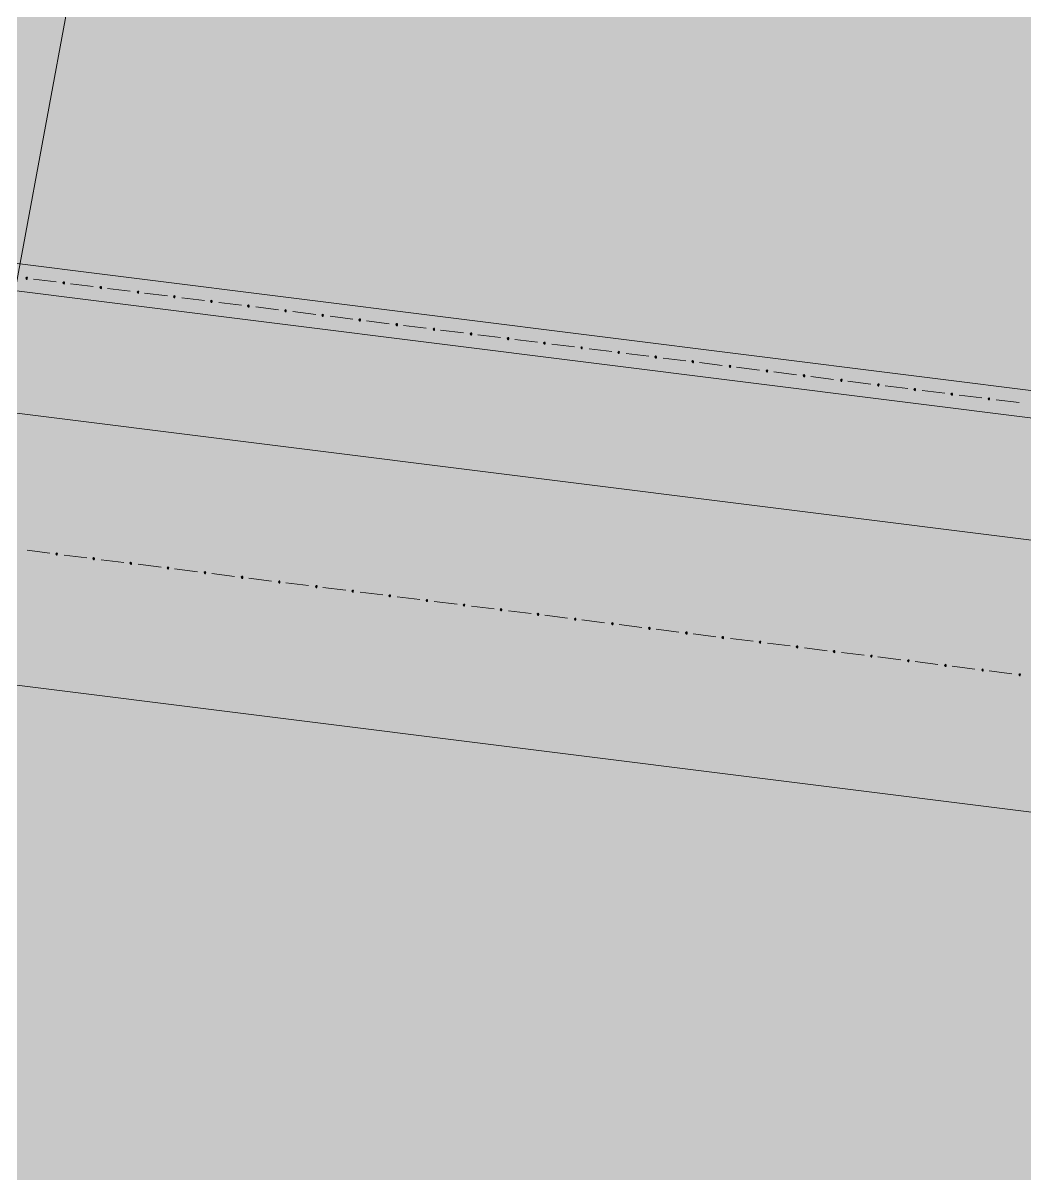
# Model space of a CAD drawing. Header units: metres. Extents: x -4 to 509425, y 7549 to 4732445.
# Drawn here: x 476036.91 to 476048.03, y 4719782.78 to 4719795.56 of the extents above; entities that cross this region are included whole.
import ezdxf

# ---------------------------------------------------------------- set-up
doc = ezdxf.new("R2010")
doc.units = ezdxf.units.M
doc.header["$LTSCALE"] = 0.01
doc.header["$MEASUREMENT"] = 0
doc.linetypes.add('DASHDOT', pattern=[1, 0.5, -0.25, 0, -0.25])
doc.layers.get('0').update_dxf_attribs({"lineweight": 0})
for name, color, linetype in [('_SUBESTACIÓN', 1, 'Continuous'), ('AFECTACION', 7, 'Continuous'), ('NUDO GAROÑA', 211, 'Continuous'), ('SUBESTACION LA VID', 253, 'Continuous')]:
    doc.layers.add(name, color=color, linetype=linetype)
doc.layers.add('Dist. Explosiva (Arbolado)', color=68, linetype='Continuous', lineweight=0)
doc.layers.add('Zona No Edificación', color=250, linetype='Continuous', lineweight=0)

# ---------------------------------------------------------------- blocks, each defined once
blk = doc.blocks.new('A$Cfff6051d')
at = {"layer": 'SUBESTACION LA VID', "transparency": 33554687}
h = blk.add_hatch(color=256, dxfattribs=at)
h.dxf.hatch_style = 2
h.paths.add_polyline_path([(476036.962, 4719792.722), (476036.963, 4719792.73), (476036.955, 4719792.731), (476036.945, 4719792.724), (476036.952, 4719792.714), (476036.961, 4719792.713)])
h = blk.add_hatch(color=256, dxfattribs=at)
h.dxf.hatch_style = 2
h.paths.add_polyline_path([(476037.374, 4719792.67), (476037.375, 4719792.678), (476037.366, 4719792.679), (476037.357, 4719792.672), (476037.364, 4719792.663), (476037.372, 4719792.662)])
h = blk.add_hatch(color=256, dxfattribs=at)
h.dxf.hatch_style = 2
h.paths.add_polyline_path([(476037.785, 4719792.618), (476037.786, 4719792.627), (476037.778, 4719792.628), (476037.768, 4719792.621), (476037.776, 4719792.611), (476037.784, 4719792.61)])
h = blk.add_hatch(color=256, dxfattribs=at)
h.dxf.hatch_style = 2
h.paths.add_polyline_path([(476038.197, 4719792.567), (476038.198, 4719792.575), (476038.189, 4719792.576), (476038.18, 4719792.569), (476038.187, 4719792.559), (476038.196, 4719792.558)])
h = blk.add_hatch(color=256, dxfattribs=at)
h.dxf.hatch_style = 2
h.paths.add_polyline_path([(476038.6, 4719792.516), (476038.601, 4719792.525), (476038.593, 4719792.526), (476038.583, 4719792.518), (476038.591, 4719792.509), (476038.599, 4719792.508)])
h = blk.add_hatch(color=256, dxfattribs=at)
h.dxf.hatch_style = 2
h.paths.add_polyline_path([(476039.012, 4719792.465), (476039.013, 4719792.473), (476039.004, 4719792.474), (476038.995, 4719792.467), (476039.002, 4719792.457), (476039.011, 4719792.456)])
h = blk.add_hatch(color=256, dxfattribs=at)
h.dxf.hatch_style = 2
h.paths.add_polyline_path([(476039.423, 4719792.413), (476039.424, 4719792.421), (476039.416, 4719792.423), (476039.406, 4719792.415), (476039.414, 4719792.406), (476039.422, 4719792.405)])
h = blk.add_hatch(color=256, dxfattribs=at)
h.dxf.hatch_style = 2
h.paths.add_polyline_path([(476039.835, 4719792.361), (476039.836, 4719792.37), (476039.827, 4719792.371), (476039.818, 4719792.364), (476039.825, 4719792.354), (476039.834, 4719792.353)])
h = blk.add_hatch(color=256, dxfattribs=at)
h.dxf.hatch_style = 2
h.paths.add_polyline_path([(476040.246, 4719792.31), (476040.247, 4719792.318), (476040.239, 4719792.319), (476040.23, 4719792.312), (476040.237, 4719792.302), (476040.245, 4719792.301)])
h = blk.add_hatch(color=256, dxfattribs=at)
h.dxf.hatch_style = 2
h.paths.add_polyline_path([(476040.658, 4719792.258), (476040.659, 4719792.267), (476040.651, 4719792.268), (476040.641, 4719792.26), (476040.649, 4719792.251), (476040.657, 4719792.25)])
h = blk.add_hatch(color=256, dxfattribs=at)
h.dxf.hatch_style = 2
h.paths.add_polyline_path([(476041.07, 4719792.207), (476041.071, 4719792.215), (476041.062, 4719792.216), (476041.053, 4719792.209), (476041.06, 4719792.199), (476041.069, 4719792.198)])
h = blk.add_hatch(color=256, dxfattribs=at)
h.dxf.hatch_style = 2
h.paths.add_polyline_path([(476041.481, 4719792.155), (476041.482, 4719792.163), (476041.474, 4719792.164), (476041.464, 4719792.157), (476041.472, 4719792.148), (476041.48, 4719792.147)])
h = blk.add_hatch(color=256, dxfattribs=at)
h.dxf.hatch_style = 2
h.paths.add_polyline_path([(476041.893, 4719792.103), (476041.894, 4719792.112), (476041.886, 4719792.113), (476041.876, 4719792.106), (476041.883, 4719792.096), (476041.892, 4719792.095)])
h = blk.add_hatch(color=256, dxfattribs=at)
h.dxf.hatch_style = 2
h.paths.add_polyline_path([(476042.305, 4719792.052), (476042.306, 4719792.06), (476042.297, 4719792.061), (476042.288, 4719792.054), (476042.295, 4719792.044), (476042.303, 4719792.043)])
h = blk.add_hatch(color=256, dxfattribs=at)
h.dxf.hatch_style = 2
h.paths.add_polyline_path([(476042.708, 4719792.001), (476042.709, 4719792.01), (476042.7, 4719792.011), (476042.691, 4719792.003), (476042.698, 4719791.994), (476042.707, 4719791.993)])
h = blk.add_hatch(color=256, dxfattribs=at)
h.dxf.hatch_style = 2
h.paths.add_polyline_path([(476043.119, 4719791.95), (476043.12, 4719791.958), (476043.112, 4719791.959), (476043.103, 4719791.952), (476043.11, 4719791.942), (476043.118, 4719791.941)])
h = blk.add_hatch(color=256, dxfattribs=at)
h.dxf.hatch_style = 2
h.paths.add_polyline_path([(476043.531, 4719791.898), (476043.532, 4719791.906), (476043.524, 4719791.908), (476043.514, 4719791.9), (476043.522, 4719791.891), (476043.53, 4719791.89)])
h = blk.add_hatch(color=256, dxfattribs=at)
h.dxf.hatch_style = 2
h.paths.add_polyline_path([(476043.943, 4719791.846), (476043.944, 4719791.855), (476043.935, 4719791.856), (476043.926, 4719791.849), (476043.933, 4719791.839), (476043.942, 4719791.838)])
h = blk.add_hatch(color=256, dxfattribs=at)
h.dxf.hatch_style = 2
h.paths.add_polyline_path([(476044.354, 4719791.795), (476044.355, 4719791.803), (476044.347, 4719791.804), (476044.337, 4719791.797), (476044.345, 4719791.788), (476044.353, 4719791.786)])
h = blk.add_hatch(color=256, dxfattribs=at)
h.dxf.hatch_style = 2
h.paths.add_polyline_path([(476044.766, 4719791.743), (476044.767, 4719791.752), (476044.758, 4719791.753), (476044.749, 4719791.745), (476044.756, 4719791.736), (476044.765, 4719791.735)])
h = blk.add_hatch(color=256, dxfattribs=at)
h.dxf.hatch_style = 2
h.paths.add_polyline_path([(476045.177, 4719791.692), (476045.178, 4719791.7), (476045.17, 4719791.701), (476045.161, 4719791.694), (476045.168, 4719791.684), (476045.176, 4719791.683)])
h = blk.add_hatch(color=256, dxfattribs=at)
h.dxf.hatch_style = 2
h.paths.add_polyline_path([(476045.589, 4719791.64), (476045.59, 4719791.648), (476045.582, 4719791.649), (476045.572, 4719791.642), (476045.58, 4719791.633), (476045.588, 4719791.632)])
h = blk.add_hatch(color=256, dxfattribs=at)
h.dxf.hatch_style = 2
h.paths.add_polyline_path([(476046.001, 4719791.588), (476046.002, 4719791.597), (476045.993, 4719791.598), (476045.984, 4719791.591), (476045.991, 4719791.581), (476046, 4719791.58)])
h = blk.add_hatch(color=256, dxfattribs=at)
h.dxf.hatch_style = 2
h.paths.add_polyline_path([(476046.412, 4719791.537), (476046.413, 4719791.545), (476046.405, 4719791.546), (476046.395, 4719791.539), (476046.403, 4719791.529), (476046.411, 4719791.528)])
h = blk.add_hatch(color=256, dxfattribs=at)
h.dxf.hatch_style = 2
h.paths.add_polyline_path([(476046.816, 4719791.486), (476046.817, 4719791.495), (476046.808, 4719791.496), (476046.799, 4719791.488), (476046.806, 4719791.479), (476046.814, 4719791.478)])
h = blk.add_hatch(color=256, dxfattribs=at)
h.dxf.hatch_style = 2
h.paths.add_polyline_path([(476047.227, 4719791.435), (476047.228, 4719791.443), (476047.22, 4719791.444), (476047.21, 4719791.437), (476047.218, 4719791.427), (476047.226, 4719791.426)])
h = blk.add_hatch(color=256, dxfattribs=at)
h.dxf.hatch_style = 2
h.paths.add_polyline_path([(476047.639, 4719791.383), (476047.64, 4719791.391), (476047.631, 4719791.393), (476047.622, 4719791.385), (476047.629, 4719791.376), (476047.638, 4719791.375)])
h = blk.add_hatch(color=256, dxfattribs=at)
h.dxf.hatch_style = 2
h.paths.add_polyline_path([(476037.295, 4719789.659), (476037.296, 4719789.668), (476037.287, 4719789.669), (476037.278, 4719789.662), (476037.285, 4719789.652), (476037.294, 4719789.651)])
h = blk.add_hatch(color=256, dxfattribs=at)
h.dxf.hatch_style = 2
h.paths.add_polyline_path([(476037.706, 4719789.608), (476037.707, 4719789.616), (476037.699, 4719789.617), (476037.69, 4719789.61), (476037.697, 4719789.6), (476037.705, 4719789.599)])
h = blk.add_hatch(color=256, dxfattribs=at)
h.dxf.hatch_style = 2
h.paths.add_polyline_path([(476038.118, 4719789.556), (476038.119, 4719789.565), (476038.111, 4719789.566), (476038.101, 4719789.558), (476038.109, 4719789.549), (476038.117, 4719789.548)])
h = blk.add_hatch(color=256, dxfattribs=at)
h.dxf.hatch_style = 2
h.paths.add_polyline_path([(476038.53, 4719789.505), (476038.531, 4719789.513), (476038.522, 4719789.514), (476038.513, 4719789.507), (476038.52, 4719789.497), (476038.529, 4719789.496)])
h = blk.add_hatch(color=256, dxfattribs=at)
h.dxf.hatch_style = 2
h.paths.add_polyline_path([(476038.941, 4719789.453), (476038.942, 4719789.461), (476038.934, 4719789.462), (476038.924, 4719789.455), (476038.932, 4719789.446), (476038.94, 4719789.445)])
h = blk.add_hatch(color=256, dxfattribs=at)
h.dxf.hatch_style = 2
h.paths.add_polyline_path([(476039.353, 4719789.401), (476039.354, 4719789.41), (476039.345, 4719789.411), (476039.336, 4719789.404), (476039.343, 4719789.394), (476039.352, 4719789.393)])
h = blk.add_hatch(color=256, dxfattribs=at)
h.dxf.hatch_style = 2
h.paths.add_polyline_path([(476039.764, 4719789.35), (476039.765, 4719789.358), (476039.757, 4719789.359), (476039.748, 4719789.352), (476039.755, 4719789.342), (476039.763, 4719789.341)])
h = blk.add_hatch(color=256, dxfattribs=at)
h.dxf.hatch_style = 2
h.paths.add_polyline_path([(476040.176, 4719789.298), (476040.177, 4719789.307), (476040.169, 4719789.308), (476040.159, 4719789.3), (476040.167, 4719789.291), (476040.175, 4719789.29)])
h = blk.add_hatch(color=256, dxfattribs=at)
h.dxf.hatch_style = 2
h.paths.add_polyline_path([(476040.579, 4719789.248), (476040.58, 4719789.256), (476040.572, 4719789.257), (476040.562, 4719789.25), (476040.57, 4719789.24), (476040.578, 4719789.239)])
h = blk.add_hatch(color=256, dxfattribs=at)
h.dxf.hatch_style = 2
h.paths.add_polyline_path([(476040.991, 4719789.196), (476040.992, 4719789.204), (476040.984, 4719789.206), (476040.974, 4719789.198), (476040.981, 4719789.189), (476040.99, 4719789.188)])
h = blk.add_hatch(color=256, dxfattribs=at)
h.dxf.hatch_style = 2
h.paths.add_polyline_path([(476041.402, 4719789.144), (476041.404, 4719789.153), (476041.395, 4719789.154), (476041.386, 4719789.147), (476041.393, 4719789.137), (476041.401, 4719789.136)])
h = blk.add_hatch(color=256, dxfattribs=at)
h.dxf.hatch_style = 2
h.paths.add_polyline_path([(476041.814, 4719789.093), (476041.815, 4719789.101), (476041.807, 4719789.102), (476041.797, 4719789.095), (476041.805, 4719789.086), (476041.813, 4719789.084)])
h = blk.add_hatch(color=256, dxfattribs=at)
h.dxf.hatch_style = 2
h.paths.add_polyline_path([(476042.226, 4719789.041), (476042.227, 4719789.05), (476042.218, 4719789.051), (476042.209, 4719789.043), (476042.216, 4719789.034), (476042.225, 4719789.033)])
h = blk.add_hatch(color=256, dxfattribs=at)
h.dxf.hatch_style = 2
h.paths.add_polyline_path([(476042.637, 4719788.99), (476042.638, 4719788.998), (476042.63, 4719788.999), (476042.621, 4719788.992), (476042.628, 4719788.982), (476042.636, 4719788.981)])
h = blk.add_hatch(color=256, dxfattribs=at)
h.dxf.hatch_style = 2
h.paths.add_polyline_path([(476043.049, 4719788.938), (476043.05, 4719788.946), (476043.042, 4719788.947), (476043.032, 4719788.94), (476043.039, 4719788.931), (476043.048, 4719788.93)])
h = blk.add_hatch(color=256, dxfattribs=at)
h.dxf.hatch_style = 2
h.paths.add_polyline_path([(476043.461, 4719788.886), (476043.462, 4719788.895), (476043.453, 4719788.896), (476043.444, 4719788.889), (476043.451, 4719788.879), (476043.46, 4719788.878)])
h = blk.add_hatch(color=256, dxfattribs=at)
h.dxf.hatch_style = 2
h.paths.add_polyline_path([(476043.872, 4719788.835), (476043.873, 4719788.843), (476043.865, 4719788.844), (476043.855, 4719788.837), (476043.863, 4719788.827), (476043.871, 4719788.826)])
h = blk.add_hatch(color=256, dxfattribs=at)
h.dxf.hatch_style = 2
h.paths.add_polyline_path([(476044.284, 4719788.783), (476044.285, 4719788.792), (476044.276, 4719788.793), (476044.267, 4719788.785), (476044.274, 4719788.776), (476044.283, 4719788.775)])
h = blk.add_hatch(color=256, dxfattribs=at)
h.dxf.hatch_style = 2
h.paths.add_polyline_path([(476044.687, 4719788.733), (476044.688, 4719788.741), (476044.68, 4719788.742), (476044.67, 4719788.735), (476044.678, 4719788.725), (476044.686, 4719788.724)])
h = blk.add_hatch(color=256, dxfattribs=at)
h.dxf.hatch_style = 2
h.paths.add_polyline_path([(476045.099, 4719788.681), (476045.1, 4719788.689), (476045.091, 4719788.691), (476045.082, 4719788.683), (476045.089, 4719788.674), (476045.098, 4719788.673)])
h = blk.add_hatch(color=256, dxfattribs=at)
h.dxf.hatch_style = 2
h.paths.add_polyline_path([(476045.51, 4719788.629), (476045.511, 4719788.638), (476045.503, 4719788.639), (476045.493, 4719788.632), (476045.501, 4719788.622), (476045.509, 4719788.621)])
h = blk.add_hatch(color=256, dxfattribs=at)
h.dxf.hatch_style = 2
h.paths.add_polyline_path([(476045.922, 4719788.578), (476045.923, 4719788.586), (476045.915, 4719788.587), (476045.905, 4719788.58), (476045.912, 4719788.571), (476045.921, 4719788.569)])
h = blk.add_hatch(color=256, dxfattribs=at)
h.dxf.hatch_style = 2
h.paths.add_polyline_path([(476046.333, 4719788.526), (476046.335, 4719788.535), (476046.326, 4719788.536), (476046.317, 4719788.528), (476046.324, 4719788.519), (476046.332, 4719788.518)])
h = blk.add_hatch(color=256, dxfattribs=at)
h.dxf.hatch_style = 2
h.paths.add_polyline_path([(476046.745, 4719788.475), (476046.746, 4719788.483), (476046.738, 4719788.484), (476046.728, 4719788.477), (476046.736, 4719788.467), (476046.744, 4719788.466)])
h = blk.add_hatch(color=256, dxfattribs=at)
h.dxf.hatch_style = 2
h.paths.add_polyline_path([(476047.157, 4719788.423), (476047.158, 4719788.431), (476047.149, 4719788.433), (476047.14, 4719788.425), (476047.147, 4719788.416), (476047.156, 4719788.415)])
h = blk.add_hatch(color=256, dxfattribs=at)
h.dxf.hatch_style = 2
h.paths.add_polyline_path([(476047.568, 4719788.371), (476047.569, 4719788.38), (476047.561, 4719788.381), (476047.552, 4719788.374), (476047.559, 4719788.364), (476047.567, 4719788.363)])
h = blk.add_hatch(color=256, dxfattribs=at)
h.dxf.hatch_style = 2
h.paths.add_polyline_path([(476047.98, 4719788.32), (476047.981, 4719788.328), (476047.973, 4719788.329), (476047.963, 4719788.322), (476047.971, 4719788.312), (476047.979, 4719788.311)])
at = {"layer": 'SUBESTACION LA VID', "lineweight": 15}
for p, q in [((476079.768, 4719785.845), (475981.3, 4719798.19)), ((476078.404, 4719782.995), (475980.927, 4719795.216)), ((476037.029, 4719792.713), (476037.281, 4719792.682)), ((476037.441, 4719792.662), (476037.693, 4719792.63)), ((476037.852, 4719792.61), (476038.104, 4719792.578)), ((476038.264, 4719792.558), (476038.516, 4719792.527)), ((476038.676, 4719792.507), (476038.928, 4719792.475)), ((476039.087, 4719792.455), (476039.339, 4719792.424)), ((476039.499, 4719792.404), (476039.751, 4719792.372)), ((476039.91, 4719792.352), (476040.162, 4719792.32)), ((476040.322, 4719792.3), (476040.574, 4719792.269)), ((476040.725, 4719792.25), (476040.977, 4719792.218)), ((476041.137, 4719792.198), (476041.389, 4719792.167)), ((476041.548, 4719792.147), (476041.801, 4719792.115)), ((476041.96, 4719792.095), (476042.212, 4719792.063)), ((476042.372, 4719792.043), (476042.624, 4719792.012)), ((476042.783, 4719791.992), (476043.035, 4719791.96)), ((476043.195, 4719791.94), (476043.447, 4719791.909)), ((476043.607, 4719791.889), (476043.859, 4719791.857)), ((476044.018, 4719791.837), (476044.27, 4719791.805)), ((476044.421, 4719791.786), (476044.673, 4719791.755)), ((476044.833, 4719791.735), (476045.085, 4719791.703)), ((476045.245, 4719791.683), (476045.497, 4719791.652)), ((476045.656, 4719791.632), (476045.908, 4719791.6)), ((476046.068, 4719791.58), (476046.32, 4719791.548)), ((476046.479, 4719791.528), (476046.732, 4719791.497)), ((476046.891, 4719791.477), (476047.143, 4719791.445)), ((476047.303, 4719791.425), (476047.555, 4719791.394)), ((476047.714, 4719791.374), (476047.966, 4719791.342)), ((476037.211, 4719789.67), (476036.959, 4719789.702)), ((476037.622, 4719789.618), (476037.37, 4719789.65)), ((476038.034, 4719789.567), (476037.782, 4719789.598)), ((476038.446, 4719789.515), (476038.194, 4719789.547)), ((476038.849, 4719789.465), (476038.597, 4719789.496)), ((476039.26, 4719789.413), (476039.008, 4719789.445)), ((476039.672, 4719789.361), (476039.42, 4719789.393)), ((476040.084, 4719789.31), (476039.832, 4719789.341)), ((476040.495, 4719789.258), (476040.243, 4719789.29)), ((476040.907, 4719789.207), (476040.655, 4719789.238)), ((476041.318, 4719789.155), (476041.066, 4719789.187)), ((476041.73, 4719789.103), (476041.478, 4719789.135)), ((476042.142, 4719789.052), (476041.89, 4719789.083)), ((476042.553, 4719789), (476042.301, 4719789.032)), ((476042.957, 4719788.95), (476042.705, 4719788.981)), ((476043.368, 4719788.898), (476043.116, 4719788.93)), ((476043.78, 4719788.846), (476043.528, 4719788.878)), ((476044.191, 4719788.795), (476043.939, 4719788.826)), ((476044.603, 4719788.743), (476044.351, 4719788.775)), ((476045.015, 4719788.692), (476044.763, 4719788.723)), ((476045.426, 4719788.64), (476045.174, 4719788.672)), ((476045.838, 4719788.588), (476045.586, 4719788.62)), ((476046.249, 4719788.537), (476045.997, 4719788.568)), ((476046.653, 4719788.486), (476046.401, 4719788.518)), ((476047.064, 4719788.435), (476046.812, 4719788.466)), ((476047.476, 4719788.383), (476047.224, 4719788.415)), ((476047.888, 4719788.331), (476047.636, 4719788.363))]:
    blk.add_line(p, q, dxfattribs=at)
for points in [[(475956.756, 4719712.129), (475967.964, 4719801.525), (476089.55, 4719786.282), (476086.094, 4719758.712), (476078.306, 4719696.592), (475956.719, 4719711.835)], [(475957.05, 4719712.092), (475968.22, 4719801.186), (476089.218, 4719786.017), (476085.8, 4719758.749), (476078.049, 4719696.923), (475957.05, 4719712.092)]]:
    blk.add_lwpolyline(points, dxfattribs=at)
at = {"layer": 'SUBESTACION LA VID'}
for points in [[(476036.962, 4719792.722), (476036.963, 4719792.73), (476036.955, 4719792.731), (476036.945, 4719792.724), (476036.952, 4719792.714), (476036.961, 4719792.713)], [(476037.374, 4719792.67), (476037.375, 4719792.678), (476037.366, 4719792.679), (476037.357, 4719792.672), (476037.364, 4719792.663), (476037.372, 4719792.662)], [(476037.785, 4719792.618), (476037.786, 4719792.627), (476037.778, 4719792.628), (476037.768, 4719792.621), (476037.776, 4719792.611), (476037.784, 4719792.61)], [(476038.197, 4719792.567), (476038.198, 4719792.575), (476038.189, 4719792.576), (476038.18, 4719792.569), (476038.187, 4719792.559), (476038.196, 4719792.558)], [(476038.6, 4719792.516), (476038.601, 4719792.525), (476038.593, 4719792.526), (476038.583, 4719792.518), (476038.591, 4719792.509), (476038.599, 4719792.508)], [(476039.012, 4719792.465), (476039.013, 4719792.473), (476039.004, 4719792.474), (476038.995, 4719792.467), (476039.002, 4719792.457), (476039.011, 4719792.456)], [(476039.423, 4719792.413), (476039.424, 4719792.421), (476039.416, 4719792.423), (476039.406, 4719792.415), (476039.414, 4719792.406), (476039.422, 4719792.405)], [(476039.835, 4719792.361), (476039.836, 4719792.37), (476039.827, 4719792.371), (476039.818, 4719792.364), (476039.825, 4719792.354), (476039.834, 4719792.353)], [(476040.246, 4719792.31), (476040.247, 4719792.318), (476040.239, 4719792.319), (476040.23, 4719792.312), (476040.237, 4719792.302), (476040.245, 4719792.301)], [(476040.658, 4719792.258), (476040.659, 4719792.267), (476040.651, 4719792.268), (476040.641, 4719792.26), (476040.649, 4719792.251), (476040.657, 4719792.25)], [(476041.07, 4719792.207), (476041.071, 4719792.215), (476041.062, 4719792.216), (476041.053, 4719792.209), (476041.06, 4719792.199), (476041.069, 4719792.198)], [(476041.481, 4719792.155), (476041.482, 4719792.163), (476041.474, 4719792.164), (476041.464, 4719792.157), (476041.472, 4719792.148), (476041.48, 4719792.147)], [(476041.893, 4719792.103), (476041.894, 4719792.112), (476041.886, 4719792.113), (476041.876, 4719792.106), (476041.883, 4719792.096), (476041.892, 4719792.095)], [(476042.305, 4719792.052), (476042.306, 4719792.06), (476042.297, 4719792.061), (476042.288, 4719792.054), (476042.295, 4719792.044), (476042.303, 4719792.043)], [(476042.708, 4719792.001), (476042.709, 4719792.01), (476042.7, 4719792.011), (476042.691, 4719792.003), (476042.698, 4719791.994), (476042.707, 4719791.993)], [(476043.119, 4719791.95), (476043.12, 4719791.958), (476043.112, 4719791.959), (476043.103, 4719791.952), (476043.11, 4719791.942), (476043.118, 4719791.941)], [(476043.531, 4719791.898), (476043.532, 4719791.906), (476043.524, 4719791.908), (476043.514, 4719791.9), (476043.522, 4719791.891), (476043.53, 4719791.89)], [(476043.943, 4719791.846), (476043.944, 4719791.855), (476043.935, 4719791.856), (476043.926, 4719791.849), (476043.933, 4719791.839), (476043.942, 4719791.838)], [(476044.354, 4719791.795), (476044.355, 4719791.803), (476044.347, 4719791.804), (476044.337, 4719791.797), (476044.345, 4719791.788), (476044.353, 4719791.786)], [(476044.766, 4719791.743), (476044.767, 4719791.752), (476044.758, 4719791.753), (476044.749, 4719791.745), (476044.756, 4719791.736), (476044.765, 4719791.735)], [(476045.177, 4719791.692), (476045.178, 4719791.7), (476045.17, 4719791.701), (476045.161, 4719791.694), (476045.168, 4719791.684), (476045.176, 4719791.683)], [(476045.589, 4719791.64), (476045.59, 4719791.648), (476045.582, 4719791.649), (476045.572, 4719791.642), (476045.58, 4719791.633), (476045.588, 4719791.632)], [(476046.001, 4719791.588), (476046.002, 4719791.597), (476045.993, 4719791.598), (476045.984, 4719791.591), (476045.991, 4719791.581), (476046, 4719791.58)], [(476046.412, 4719791.537), (476046.413, 4719791.545), (476046.405, 4719791.546), (476046.395, 4719791.539), (476046.403, 4719791.529), (476046.411, 4719791.528)], [(476046.816, 4719791.486), (476046.817, 4719791.495), (476046.808, 4719791.496), (476046.799, 4719791.488), (476046.806, 4719791.479), (476046.814, 4719791.478)], [(476047.227, 4719791.435), (476047.228, 4719791.443), (476047.22, 4719791.444), (476047.21, 4719791.437), (476047.218, 4719791.427), (476047.226, 4719791.426)], [(476047.639, 4719791.383), (476047.64, 4719791.391), (476047.631, 4719791.393), (476047.622, 4719791.385), (476047.629, 4719791.376), (476047.638, 4719791.375)], [(476037.295, 4719789.659), (476037.296, 4719789.668), (476037.287, 4719789.669), (476037.278, 4719789.662), (476037.285, 4719789.652), (476037.294, 4719789.651)], [(476037.706, 4719789.608), (476037.707, 4719789.616), (476037.699, 4719789.617), (476037.69, 4719789.61), (476037.697, 4719789.6), (476037.705, 4719789.599)], [(476038.118, 4719789.556), (476038.119, 4719789.565), (476038.111, 4719789.566), (476038.101, 4719789.558), (476038.109, 4719789.549), (476038.117, 4719789.548)], [(476038.53, 4719789.505), (476038.531, 4719789.513), (476038.522, 4719789.514), (476038.513, 4719789.507), (476038.52, 4719789.497), (476038.529, 4719789.496)], [(476038.941, 4719789.453), (476038.942, 4719789.461), (476038.934, 4719789.462), (476038.924, 4719789.455), (476038.932, 4719789.446), (476038.94, 4719789.445)], [(476039.353, 4719789.401), (476039.354, 4719789.41), (476039.345, 4719789.411), (476039.336, 4719789.404), (476039.343, 4719789.394), (476039.352, 4719789.393)], [(476039.764, 4719789.35), (476039.765, 4719789.358), (476039.757, 4719789.359), (476039.748, 4719789.352), (476039.755, 4719789.342), (476039.763, 4719789.341)], [(476040.176, 4719789.298), (476040.177, 4719789.307), (476040.169, 4719789.308), (476040.159, 4719789.3), (476040.167, 4719789.291), (476040.175, 4719789.29)], [(476040.579, 4719789.248), (476040.58, 4719789.256), (476040.572, 4719789.257), (476040.562, 4719789.25), (476040.57, 4719789.24), (476040.578, 4719789.239)], [(476040.991, 4719789.196), (476040.992, 4719789.204), (476040.984, 4719789.206), (476040.974, 4719789.198), (476040.981, 4719789.189), (476040.99, 4719789.188)], [(476041.402, 4719789.144), (476041.404, 4719789.153), (476041.395, 4719789.154), (476041.386, 4719789.147), (476041.393, 4719789.137), (476041.401, 4719789.136)], [(476041.814, 4719789.093), (476041.815, 4719789.101), (476041.807, 4719789.102), (476041.797, 4719789.095), (476041.805, 4719789.086), (476041.813, 4719789.084)], [(476042.226, 4719789.041), (476042.227, 4719789.05), (476042.218, 4719789.051), (476042.209, 4719789.043), (476042.216, 4719789.034), (476042.225, 4719789.033)], [(476042.637, 4719788.99), (476042.638, 4719788.998), (476042.63, 4719788.999), (476042.621, 4719788.992), (476042.628, 4719788.982), (476042.636, 4719788.981)], [(476043.049, 4719788.938), (476043.05, 4719788.946), (476043.042, 4719788.947), (476043.032, 4719788.94), (476043.039, 4719788.931), (476043.048, 4719788.93)], [(476043.461, 4719788.886), (476043.462, 4719788.895), (476043.453, 4719788.896), (476043.444, 4719788.889), (476043.451, 4719788.879), (476043.46, 4719788.878)], [(476043.872, 4719788.835), (476043.873, 4719788.843), (476043.865, 4719788.844), (476043.855, 4719788.837), (476043.863, 4719788.827), (476043.871, 4719788.826)], [(476044.284, 4719788.783), (476044.285, 4719788.792), (476044.276, 4719788.793), (476044.267, 4719788.785), (476044.274, 4719788.776), (476044.283, 4719788.775)], [(476044.687, 4719788.733), (476044.688, 4719788.741), (476044.68, 4719788.742), (476044.67, 4719788.735), (476044.678, 4719788.725), (476044.686, 4719788.724)], [(476045.099, 4719788.681), (476045.1, 4719788.689), (476045.091, 4719788.691), (476045.082, 4719788.683), (476045.089, 4719788.674), (476045.098, 4719788.673)], [(476045.51, 4719788.629), (476045.511, 4719788.638), (476045.503, 4719788.639), (476045.493, 4719788.632), (476045.501, 4719788.622), (476045.509, 4719788.621)], [(476045.922, 4719788.578), (476045.923, 4719788.586), (476045.915, 4719788.587), (476045.905, 4719788.58), (476045.912, 4719788.571), (476045.921, 4719788.569)], [(476046.333, 4719788.526), (476046.335, 4719788.535), (476046.326, 4719788.536), (476046.317, 4719788.528), (476046.324, 4719788.519), (476046.332, 4719788.518)], [(476046.745, 4719788.475), (476046.746, 4719788.483), (476046.738, 4719788.484), (476046.728, 4719788.477), (476046.736, 4719788.467), (476046.744, 4719788.466)], [(476047.157, 4719788.423), (476047.158, 4719788.431), (476047.149, 4719788.433), (476047.14, 4719788.425), (476047.147, 4719788.416), (476047.156, 4719788.415)], [(476047.568, 4719788.371), (476047.569, 4719788.38), (476047.561, 4719788.381), (476047.552, 4719788.374), (476047.559, 4719788.364), (476047.567, 4719788.363)], [(476047.98, 4719788.32), (476047.981, 4719788.328), (476047.973, 4719788.329), (476047.963, 4719788.322), (476047.971, 4719788.312), (476047.979, 4719788.311)]]:
    blk.add_lwpolyline(points, close=True, dxfattribs=at)
at = {"layer": 'SUBESTACION LA VID', "lineweight": 0}
for points in [[(476036.962, 4719792.722), (476036.963, 4719792.73), (476036.955, 4719792.731), (476036.945, 4719792.724), (476036.952, 4719792.714), (476036.961, 4719792.713)], [(476037.374, 4719792.67), (476037.375, 4719792.678), (476037.366, 4719792.679), (476037.357, 4719792.672), (476037.364, 4719792.663), (476037.372, 4719792.662)], [(476037.785, 4719792.618), (476037.786, 4719792.627), (476037.778, 4719792.628), (476037.768, 4719792.621), (476037.776, 4719792.611), (476037.784, 4719792.61)], [(476038.197, 4719792.567), (476038.198, 4719792.575), (476038.189, 4719792.576), (476038.18, 4719792.569), (476038.187, 4719792.559), (476038.196, 4719792.558)], [(476038.6, 4719792.516), (476038.601, 4719792.525), (476038.593, 4719792.526), (476038.583, 4719792.518), (476038.591, 4719792.509), (476038.599, 4719792.508)], [(476039.012, 4719792.465), (476039.013, 4719792.473), (476039.004, 4719792.474), (476038.995, 4719792.467), (476039.002, 4719792.457), (476039.011, 4719792.456)], [(476039.423, 4719792.413), (476039.424, 4719792.421), (476039.416, 4719792.423), (476039.406, 4719792.415), (476039.414, 4719792.406), (476039.422, 4719792.405)], [(476039.835, 4719792.361), (476039.836, 4719792.37), (476039.827, 4719792.371), (476039.818, 4719792.364), (476039.825, 4719792.354), (476039.834, 4719792.353)], [(476040.246, 4719792.31), (476040.247, 4719792.318), (476040.239, 4719792.319), (476040.23, 4719792.312), (476040.237, 4719792.302), (476040.245, 4719792.301)], [(476040.658, 4719792.258), (476040.659, 4719792.267), (476040.651, 4719792.268), (476040.641, 4719792.26), (476040.649, 4719792.251), (476040.657, 4719792.25)], [(476041.07, 4719792.207), (476041.071, 4719792.215), (476041.062, 4719792.216), (476041.053, 4719792.209), (476041.06, 4719792.199), (476041.069, 4719792.198)], [(476041.481, 4719792.155), (476041.482, 4719792.163), (476041.474, 4719792.164), (476041.464, 4719792.157), (476041.472, 4719792.148), (476041.48, 4719792.147)], [(476041.893, 4719792.103), (476041.894, 4719792.112), (476041.886, 4719792.113), (476041.876, 4719792.106), (476041.883, 4719792.096), (476041.892, 4719792.095)], [(476042.305, 4719792.052), (476042.306, 4719792.06), (476042.297, 4719792.061), (476042.288, 4719792.054), (476042.295, 4719792.044), (476042.303, 4719792.043)], [(476042.708, 4719792.001), (476042.709, 4719792.01), (476042.7, 4719792.011), (476042.691, 4719792.003), (476042.698, 4719791.994), (476042.707, 4719791.993)], [(476043.119, 4719791.95), (476043.12, 4719791.958), (476043.112, 4719791.959), (476043.103, 4719791.952), (476043.11, 4719791.942), (476043.118, 4719791.941)], [(476043.531, 4719791.898), (476043.532, 4719791.906), (476043.524, 4719791.908), (476043.514, 4719791.9), (476043.522, 4719791.891), (476043.53, 4719791.89)], [(476043.943, 4719791.846), (476043.944, 4719791.855), (476043.935, 4719791.856), (476043.926, 4719791.849), (476043.933, 4719791.839), (476043.942, 4719791.838)], [(476044.354, 4719791.795), (476044.355, 4719791.803), (476044.347, 4719791.804), (476044.337, 4719791.797), (476044.345, 4719791.788), (476044.353, 4719791.786)], [(476044.766, 4719791.743), (476044.767, 4719791.752), (476044.758, 4719791.753), (476044.749, 4719791.745), (476044.756, 4719791.736), (476044.765, 4719791.735)], [(476045.177, 4719791.692), (476045.178, 4719791.7), (476045.17, 4719791.701), (476045.161, 4719791.694), (476045.168, 4719791.684), (476045.176, 4719791.683)], [(476045.589, 4719791.64), (476045.59, 4719791.648), (476045.582, 4719791.649), (476045.572, 4719791.642), (476045.58, 4719791.633), (476045.588, 4719791.632)], [(476046.001, 4719791.588), (476046.002, 4719791.597), (476045.993, 4719791.598), (476045.984, 4719791.591), (476045.991, 4719791.581), (476046, 4719791.58)], [(476046.412, 4719791.537), (476046.413, 4719791.545), (476046.405, 4719791.546), (476046.395, 4719791.539), (476046.403, 4719791.529), (476046.411, 4719791.528)], [(476046.816, 4719791.486), (476046.817, 4719791.495), (476046.808, 4719791.496), (476046.799, 4719791.488), (476046.806, 4719791.479), (476046.814, 4719791.478)], [(476047.227, 4719791.435), (476047.228, 4719791.443), (476047.22, 4719791.444), (476047.21, 4719791.437), (476047.218, 4719791.427), (476047.226, 4719791.426)], [(476047.639, 4719791.383), (476047.64, 4719791.391), (476047.631, 4719791.393), (476047.622, 4719791.385), (476047.629, 4719791.376), (476047.638, 4719791.375)], [(476037.295, 4719789.659), (476037.296, 4719789.668), (476037.287, 4719789.669), (476037.278, 4719789.662), (476037.285, 4719789.652), (476037.294, 4719789.651)], [(476037.706, 4719789.608), (476037.707, 4719789.616), (476037.699, 4719789.617), (476037.69, 4719789.61), (476037.697, 4719789.6), (476037.705, 4719789.599)], [(476038.118, 4719789.556), (476038.119, 4719789.565), (476038.111, 4719789.566), (476038.101, 4719789.558), (476038.109, 4719789.549), (476038.117, 4719789.548)], [(476038.53, 4719789.505), (476038.531, 4719789.513), (476038.522, 4719789.514), (476038.513, 4719789.507), (476038.52, 4719789.497), (476038.529, 4719789.496)], [(476038.941, 4719789.453), (476038.942, 4719789.461), (476038.934, 4719789.462), (476038.924, 4719789.455), (476038.932, 4719789.446), (476038.94, 4719789.445)], [(476039.353, 4719789.401), (476039.354, 4719789.41), (476039.345, 4719789.411), (476039.336, 4719789.404), (476039.343, 4719789.394), (476039.352, 4719789.393)], [(476039.764, 4719789.35), (476039.765, 4719789.358), (476039.757, 4719789.359), (476039.748, 4719789.352), (476039.755, 4719789.342), (476039.763, 4719789.341)], [(476040.176, 4719789.298), (476040.177, 4719789.307), (476040.169, 4719789.308), (476040.159, 4719789.3), (476040.167, 4719789.291), (476040.175, 4719789.29)], [(476040.579, 4719789.248), (476040.58, 4719789.256), (476040.572, 4719789.257), (476040.562, 4719789.25), (476040.57, 4719789.24), (476040.578, 4719789.239)], [(476040.991, 4719789.196), (476040.992, 4719789.204), (476040.984, 4719789.206), (476040.974, 4719789.198), (476040.981, 4719789.189), (476040.99, 4719789.188)], [(476041.402, 4719789.144), (476041.404, 4719789.153), (476041.395, 4719789.154), (476041.386, 4719789.147), (476041.393, 4719789.137), (476041.401, 4719789.136)], [(476041.814, 4719789.093), (476041.815, 4719789.101), (476041.807, 4719789.102), (476041.797, 4719789.095), (476041.805, 4719789.086), (476041.813, 4719789.084)], [(476042.226, 4719789.041), (476042.227, 4719789.05), (476042.218, 4719789.051), (476042.209, 4719789.043), (476042.216, 4719789.034), (476042.225, 4719789.033)], [(476042.637, 4719788.99), (476042.638, 4719788.998), (476042.63, 4719788.999), (476042.621, 4719788.992), (476042.628, 4719788.982), (476042.636, 4719788.981)], [(476043.049, 4719788.938), (476043.05, 4719788.946), (476043.042, 4719788.947), (476043.032, 4719788.94), (476043.039, 4719788.931), (476043.048, 4719788.93)], [(476043.461, 4719788.886), (476043.462, 4719788.895), (476043.453, 4719788.896), (476043.444, 4719788.889), (476043.451, 4719788.879), (476043.46, 4719788.878)], [(476043.872, 4719788.835), (476043.873, 4719788.843), (476043.865, 4719788.844), (476043.855, 4719788.837), (476043.863, 4719788.827), (476043.871, 4719788.826)], [(476044.284, 4719788.783), (476044.285, 4719788.792), (476044.276, 4719788.793), (476044.267, 4719788.785), (476044.274, 4719788.776), (476044.283, 4719788.775)], [(476044.687, 4719788.733), (476044.688, 4719788.741), (476044.68, 4719788.742), (476044.67, 4719788.735), (476044.678, 4719788.725), (476044.686, 4719788.724)], [(476045.099, 4719788.681), (476045.1, 4719788.689), (476045.091, 4719788.691), (476045.082, 4719788.683), (476045.089, 4719788.674), (476045.098, 4719788.673)], [(476045.51, 4719788.629), (476045.511, 4719788.638), (476045.503, 4719788.639), (476045.493, 4719788.632), (476045.501, 4719788.622), (476045.509, 4719788.621)], [(476045.922, 4719788.578), (476045.923, 4719788.586), (476045.915, 4719788.587), (476045.905, 4719788.58), (476045.912, 4719788.571), (476045.921, 4719788.569)], [(476046.333, 4719788.526), (476046.335, 4719788.535), (476046.326, 4719788.536), (476046.317, 4719788.528), (476046.324, 4719788.519), (476046.332, 4719788.518)], [(476046.745, 4719788.475), (476046.746, 4719788.483), (476046.738, 4719788.484), (476046.728, 4719788.477), (476046.736, 4719788.467), (476046.744, 4719788.466)], [(476047.157, 4719788.423), (476047.158, 4719788.431), (476047.149, 4719788.433), (476047.14, 4719788.425), (476047.147, 4719788.416), (476047.156, 4719788.415)], [(476047.568, 4719788.371), (476047.569, 4719788.38), (476047.561, 4719788.381), (476047.552, 4719788.374), (476047.559, 4719788.364), (476047.567, 4719788.363)], [(476047.98, 4719788.32), (476047.981, 4719788.328), (476047.973, 4719788.329), (476047.963, 4719788.322), (476047.971, 4719788.312), (476047.979, 4719788.311)]]:
    blk.add_lwpolyline(points, close=True, dxfattribs=at)

msp = doc.modelspace()

# ---------------------------------------------------------------- hatches: boundary and pattern name
at = {"layer": '_SUBESTACIÓN', "transparency": 33554559}
h = msp.add_hatch(color=1, dxfattribs=at)
h.dxf.hatch_style = 1
h.paths.add_polyline_path([(475968.64, 4719805.825), (476089.939, 4719790.615), (476078.169, 4719696.74), (475956.869, 4719711.95)])

# ---------------------------------------------------------------- linework, layer by layer
at = {"color": 252, "linetype": 'Continuous'}
msp.add_line((476049.497, 4719860.846), (476033.775, 4719776.154), dxfattribs=at)
at = {"layer": 'AFECTACION', "color": 132, "linetype": 'Continuous', "const_width": 0.08}
msp.add_lwpolyline([(476034.015, 4719776.549), (476035.502, 4719780.541), (476036.912, 4719784.475), (476038.248, 4719788.353), (476039.514, 4719792.175), (476040.713, 4719795.944), (476041.847, 4719799.661), (476042.921, 4719803.329), (476043.936, 4719806.947), (476044.896, 4719810.518)], dxfattribs=at)
at = {"layer": 'Dist. Explosiva (Arbolado)', "linetype": 'Continuous', "const_width": 0.08}
msp.add_lwpolyline([(476037.013, 4719775.432), (476038.508, 4719779.443), (476039.931, 4719783.414), (476041.28, 4719787.328), (476042.557, 4719791.187), (476043.768, 4719794.992), (476044.913, 4719798.745), (476045.997, 4719802.447), (476047.022, 4719806.1), (476047.991, 4719809.705)], dxfattribs=at)
at = {"layer": 'NUDO GAROÑA', "color": 1, "const_width": 10}
msp.add_lwpolyline([(475968.088, 4719801.356), (476089.38, 4719786.15), (476082.478, 4719731.1)], dxfattribs=at)
at = {"layer": 'Zona No Edificación', "linetype": 'DASHDOT', "const_width": 0.08}
msp.add_lwpolyline([(476039.169, 4719774.629), (476040.668, 4719778.654), (476042.101, 4719782.652), (476043.459, 4719786.592), (476044.745, 4719790.477), (476045.963, 4719794.307), (476047.117, 4719798.086), (476048.208, 4719801.813), (476049.24, 4719805.491), (476050.215, 4719809.121)], dxfattribs=at)

# ---------------------------------------------------------------- block references
at = {"linetype": 'Continuous'}
msp.add_blockref('A$Cfff6051d', (0, 0), dxfattribs=at)

doc.saveas('drawing.dxf')
